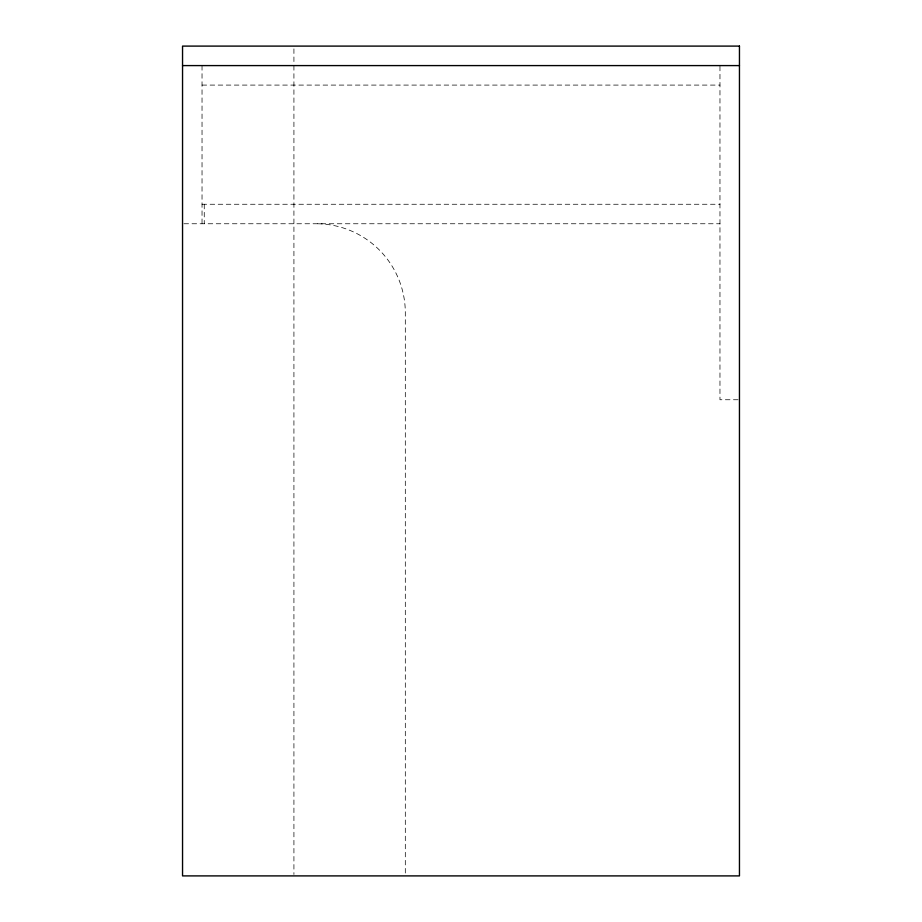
<?xml version="1.0" encoding="UTF-8"?>
<svg xmlns="http://www.w3.org/2000/svg" width="922" height="922" viewBox="0 0 922 922"><rect width="100%" height="100%" fill="white"/><g stroke="black" fill="none" stroke-linecap="round" stroke-linejoin="round"><path stroke-width="0.69" stroke-dasharray="4.61 3.46" d="M202.033 85.089L719.967 85.089M202.033 204.258L719.967 204.258M183.939 223.758L719.967 223.758M738.061 399.745L719.967 399.745L719.967 65.589M405.311 873.019L405.311 312.858A89.111 89.111 0 0 0 316.2 223.758M293.922 48.889L293.922 62.811M293.922 65.589L293.922 874.459M204.258 204.258L204.258 223.758M202.033 65.589L202.033 223.758"/><path stroke-width="1.38" d="M182.544 65.589L739.456 65.589M739.456 46.1L182.544 46.1L182.544 875.9L739.456 875.9L739.456 46.1"/></g></svg>
